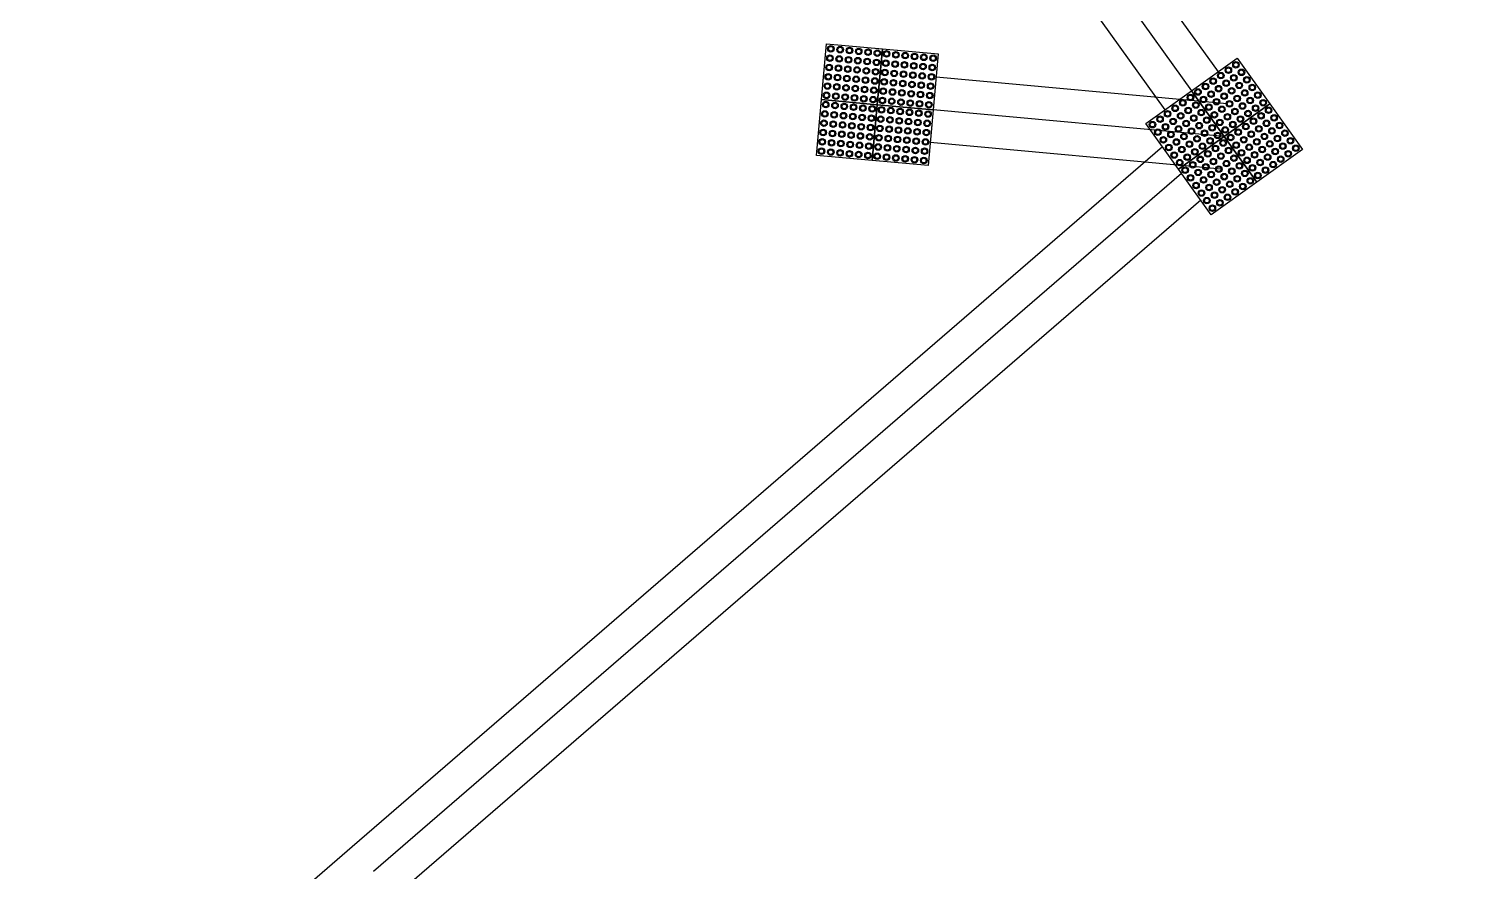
# Model space of a CAD drawing. Header units: millimetres. Extents: x 832728086 to 834530684, y 817551485 to 818349469.
# Drawn here: x 833253544 to 833261236, y 817812348 to 817816855 of the extents above; entities that cross this region are included whole.
import ezdxf

# ---------------------------------------------------------------- set-up
doc = ezdxf.new("R2010")
doc.units = ezdxf.units.MM
doc.header["$LTSCALE"] = 100
doc.layers.add('000-helpline', color=30, linetype='Continuous', lineweight=30, plot=False)
doc.layers.add('000-Tactile-l', color=8, linetype='Continuous')

# ---------------------------------------------------------------- blocks, each defined once
blk = doc.blocks.new('tactile')
at = {"layer": '000-helpline', "ltscale": 0.015}
for points in [[(834404.1024, 817870.403), (834404.075, 817870.1043), (834403.7763, 817870.1316), (834403.8037, 817870.4304)], [(834404.4012, 817870.3757), (834404.3738, 817870.0769), (834404.075, 817870.1043), (834404.1024, 817870.403)], [(834406.0001, 817870.3529), (834406.175, 817870.1091), (834405.9312, 817869.9342), (834405.7563, 817870.178)], [(834405.7563, 817870.178), (834405.9312, 817869.9342), (834405.6875, 817869.7594), (834405.5126, 817870.0031)], [(834404.075, 817870.1043), (834404.0477, 817869.8055), (834403.7489, 817869.8329), (834403.7763, 817870.1316)], [(834404.3738, 817870.0769), (834404.3464, 817869.7782), (834404.0477, 817869.8055), (834404.075, 817870.1043)], [(834406.175, 817870.1091), (834406.3499, 817869.8654), (834406.1061, 817869.6905), (834405.9312, 817869.9342)], [(834405.9312, 817869.9342), (834406.1061, 817869.6905), (834405.8624, 817869.5156), (834405.6875, 817869.7594)]]:
    blk.add_lwpolyline(points, close=True, dxfattribs=at)
at = {"layer": '000-Tactile-l', "ltscale": 5e-05}
for p, q in [((834403.4027, 817873.1583), (834405.6142, 817870.076)), ((834403.6333, 817873.1372), (834405.7563, 817870.178)), ((834403.8638, 817873.1161), (834405.8985, 817870.28)), ((834405.9472, 817870.1085), (834404.3898, 817870.2512)), ((834405.9312, 817869.9342), (834404.3738, 817870.0769)), ((834401.2645, 817866.1361), (834405.6008, 817869.8801)), ((834405.9153, 817869.76), (834404.3578, 817869.9026)), ((834401.3788, 817866.0036), (834405.7032, 817869.7374)), ((834401.4932, 817865.8711), (834405.8057, 817869.5946)), ((834383.9775, 817851.2101), (834401.2645, 817866.1361))]:
    blk.add_line(p, q, dxfattribs=at)
at = {"layer": '000-Tactile-l'}
for points in [[(834403.8037, 817870.4304), (834404.4012, 817870.3757), (834404.3464, 817869.7782), (834403.7489, 817869.8329)], [(834405.5126, 817870.0031), (834406.0001, 817870.3529), (834406.3499, 817869.8654), (834405.8624, 817869.5156)]]:
    blk.add_lwpolyline(points, close=True, dxfattribs=at)
at = {"layer": '000-Tactile-l', "ltscale": 0.015}
for centre, radius in [((834403.8263, 817870.4032), 0.0175), ((834403.8263, 817870.4032), 0.0125), ((834403.8761, 817870.3986), 0.0175), ((834403.8761, 817870.3986), 0.0125), ((834403.9259, 817870.3941), 0.0175), ((834403.9259, 817870.3941), 0.0125), ((834403.9756, 817870.3895), 0.0175), ((834403.9756, 817870.3895), 0.0125), ((834404.0254, 817870.385), 0.0175), ((834404.0254, 817870.385), 0.0125), ((834404.0752, 817870.3804), 0.0175), ((834404.0752, 817870.3804), 0.0125), ((834404.125, 817870.3758), 0.0175), ((834404.125, 817870.3758), 0.0125), ((834404.1748, 817870.3713), 0.0175), ((834404.1748, 817870.3713), 0.0125), ((834404.2246, 817870.3667), 0.0175), ((834404.2246, 817870.3667), 0.0125), ((834404.2744, 817870.3622), 0.0175), ((834403.8171, 817870.3036), 0.0175), ((834403.8217, 817870.3534), 0.0175), ((834403.8171, 817870.3036), 0.0125), ((834403.8217, 817870.3534), 0.0125), ((834403.8669, 817870.2991), 0.0175), ((834403.8715, 817870.3489), 0.0175), ((834403.8669, 817870.2991), 0.0125), ((834403.8715, 817870.3489), 0.0125), ((834403.9167, 817870.2945), 0.0175), ((834403.9213, 817870.3443), 0.0175), ((834403.9167, 817870.2945), 0.0125), ((834403.9213, 817870.3443), 0.0125), ((834403.9665, 817870.2899), 0.0175), ((834403.9711, 817870.3397), 0.0175), ((834403.9665, 817870.2899), 0.0125), ((834403.9711, 817870.3397), 0.0125), ((834404.0163, 817870.2854), 0.0175), ((834404.0209, 817870.3352), 0.0175), ((834404.0209, 817870.3352), 0.0125), ((834404.0707, 817870.3306), 0.0175), ((834404.0707, 817870.3306), 0.0125), ((834404.1205, 817870.3261), 0.0175), ((834404.1205, 817870.3261), 0.0125), ((834404.1703, 817870.3215), 0.0175), ((834404.1703, 817870.3215), 0.0125), ((834404.22, 817870.3169), 0.0175), ((834404.22, 817870.3169), 0.0125), ((834404.2698, 817870.3124), 0.0175), ((834404.2698, 817870.3124), 0.0125), ((834404.2744, 817870.3622), 0.0125), ((834404.3196, 817870.3078), 0.0175), ((834404.3242, 817870.3576), 0.0175), ((834404.3196, 817870.3078), 0.0125), ((834404.3242, 817870.3576), 0.0125), ((834404.3694, 817870.3032), 0.0175), ((834404.374, 817870.353), 0.0175), ((834404.3694, 817870.3032), 0.0125), ((834404.374, 817870.353), 0.0125), ((834405.9537, 817870.2888), 0.0175), ((834405.9944, 817870.318), 0.0175), ((834405.9944, 817870.318), 0.0125), ((834403.8126, 817870.2538), 0.0175), ((834403.8126, 817870.2538), 0.0125), ((834403.8624, 817870.2493), 0.0175), ((834403.8624, 817870.2493), 0.0125), ((834403.9122, 817870.2447), 0.0175), ((834403.9122, 817870.2447), 0.0125), ((834403.962, 817870.2402), 0.0175), ((834403.962, 817870.2402), 0.0125), ((834404.0118, 817870.2356), 0.0175), ((834404.0118, 817870.2356), 0.0125), ((834404.0163, 817870.2854), 0.0125), ((834404.0615, 817870.231), 0.0175), ((834404.0661, 817870.2808), 0.0175), ((834404.0615, 817870.231), 0.0125), ((834404.0661, 817870.2808), 0.0125), ((834404.1113, 817870.2265), 0.0175), ((834404.1159, 817870.2763), 0.0175), ((834404.1113, 817870.2265), 0.0125), ((834404.1159, 817870.2763), 0.0125), ((834404.1611, 817870.2219), 0.0175), ((834404.1657, 817870.2717), 0.0175), ((834404.1611, 817870.2219), 0.0125), ((834404.1657, 817870.2717), 0.0125), ((834404.2109, 817870.2173), 0.0175), ((834404.2155, 817870.2671), 0.0175), ((834404.2109, 817870.2173), 0.0125), ((834404.2155, 817870.2671), 0.0125), ((834404.2607, 817870.2128), 0.0175), ((834404.2653, 817870.2626), 0.0175), ((834404.2607, 817870.2128), 0.0125), ((834404.2653, 817870.2626), 0.0125), ((834404.3105, 817870.2082), 0.0175), ((834404.3151, 817870.258), 0.0175), ((834404.3151, 817870.258), 0.0125), ((834404.3649, 817870.2535), 0.0175), ((834404.3649, 817870.2535), 0.0125), ((834405.8725, 817870.2305), 0.0175), ((834405.8725, 817870.2305), 0.0125), ((834405.9131, 817870.2597), 0.0175), ((834405.9131, 817870.2597), 0.0125), ((834405.9423, 817870.2191), 0.0175), ((834405.9423, 817870.2191), 0.0125), ((834405.9537, 817870.2888), 0.0125), ((834405.9829, 817870.2482), 0.0175), ((834405.9829, 817870.2482), 0.0125), ((834406.0235, 817870.2774), 0.0175), ((834406.0235, 817870.2774), 0.0125), ((834406.0527, 817870.2367), 0.0175), ((834406.0527, 817870.2367), 0.0125), ((834403.8035, 817870.1543), 0.0175), ((834403.808, 817870.204), 0.0175), ((834403.8035, 817870.1543), 0.0125), ((834403.808, 817870.204), 0.0125), ((834403.8533, 817870.1497), 0.0175), ((834403.8578, 817870.1995), 0.0175), ((834403.8533, 817870.1497), 0.0125), ((834403.8578, 817870.1995), 0.0125), ((834403.903, 817870.1451), 0.0175), ((834403.9076, 817870.1949), 0.0175), ((834403.903, 817870.1451), 0.0125), ((834403.9076, 817870.1949), 0.0125), ((834403.9528, 817870.1406), 0.0175), ((834403.9574, 817870.1904), 0.0175), ((834403.9528, 817870.1406), 0.0125), ((834403.9574, 817870.1904), 0.0125), ((834404.0026, 817870.136), 0.0175), ((834404.0072, 817870.1858), 0.0175), ((834404.0026, 817870.136), 0.0125), ((834404.0072, 817870.1858), 0.0125), ((834404.0524, 817870.1314), 0.0175), ((834404.057, 817870.1812), 0.0175), ((834404.057, 817870.1812), 0.0125), ((834404.1068, 817870.1767), 0.0175), ((834404.1068, 817870.1767), 0.0125), ((834404.1566, 817870.1721), 0.0175), ((834404.1566, 817870.1721), 0.0125), ((834404.2064, 817870.1676), 0.0175), ((834404.2064, 817870.1676), 0.0125), ((834404.2562, 817870.163), 0.0175), ((834404.2562, 817870.163), 0.0125), ((834404.3059, 817870.1584), 0.0175), ((834404.3059, 817870.1584), 0.0125), ((834404.3105, 817870.2082), 0.0125), ((834404.3557, 817870.1539), 0.0175), ((834404.3603, 817870.2037), 0.0175), ((834404.3557, 817870.1539), 0.0125), ((834404.3603, 817870.2037), 0.0125), ((834405.7506, 817870.1431), 0.0175), ((834405.7506, 817870.1431), 0.0125), ((834405.7912, 817870.1722), 0.0175), ((834405.7912, 817870.1722), 0.0125), ((834405.8204, 817870.1316), 0.0175), ((834405.8319, 817870.2014), 0.0175), ((834405.8319, 817870.2014), 0.0125), ((834405.861, 817870.1608), 0.0175), ((834405.861, 817870.1608), 0.0125), ((834405.9016, 817870.1899), 0.0175), ((834405.9016, 817870.1899), 0.0125), ((834405.9308, 817870.1493), 0.0175), ((834405.9308, 817870.1493), 0.0125), ((834405.9714, 817870.1784), 0.0175), ((834405.9714, 817870.1784), 0.0125), ((834406.0006, 817870.1378), 0.0175), ((834406.0006, 817870.1378), 0.0125), ((834406.012, 817870.2076), 0.0175), ((834406.012, 817870.2076), 0.0125), ((834406.0412, 817870.167), 0.0175), ((834406.0412, 817870.167), 0.0125), ((834406.0818, 817870.1961), 0.0175), ((834406.0818, 817870.1961), 0.0125), ((834406.111, 817870.1555), 0.0175), ((834406.111, 817870.1555), 0.0125), ((834403.7943, 817870.0547), 0.0175), ((834403.7989, 817870.1045), 0.0175), ((834403.7989, 817870.1045), 0.0125), ((834403.8487, 817870.0999), 0.0175), ((834403.8487, 817870.0999), 0.0125), ((834403.8985, 817870.0953), 0.0175), ((834403.8985, 817870.0953), 0.0125), ((834403.9483, 817870.0908), 0.0175), ((834403.9483, 817870.0908), 0.0125), ((834403.9981, 817870.0862), 0.0175), ((834403.9981, 817870.0862), 0.0125), ((834404.0479, 817870.0817), 0.0175), ((834404.0479, 817870.0817), 0.0125), ((834404.0524, 817870.1314), 0.0125), ((834404.0977, 817870.0771), 0.0175), ((834404.1022, 817870.1269), 0.0175), ((834404.0977, 817870.0771), 0.0125), ((834404.1022, 817870.1269), 0.0125), ((834404.1474, 817870.0725), 0.0175), ((834404.152, 817870.1223), 0.0175), ((834404.1474, 817870.0725), 0.0125), ((834404.152, 817870.1223), 0.0125), ((834404.1972, 817870.068), 0.0175), ((834404.2018, 817870.1178), 0.0175), ((834404.1972, 817870.068), 0.0125), ((834404.2018, 817870.1178), 0.0125), ((834404.247, 817870.0634), 0.0175), ((834404.2516, 817870.1132), 0.0175), ((834404.247, 817870.0634), 0.0125), ((834404.2516, 817870.1132), 0.0125), ((834404.2968, 817870.0588), 0.0175), ((834404.3014, 817870.1086), 0.0175), ((834404.2968, 817870.0588), 0.0125), ((834404.3014, 817870.1086), 0.0125), ((834404.3466, 817870.0543), 0.0175), ((834404.3512, 817870.1041), 0.0175), ((834404.3512, 817870.1041), 0.0125), ((834405.6287, 817870.0557), 0.0175), ((834405.6694, 817870.0848), 0.0175), ((834405.6694, 817870.0848), 0.0125), ((834405.71, 817870.114), 0.0175), ((834405.71, 817870.114), 0.0125), ((834405.7391, 817870.0733), 0.0175), ((834405.7391, 817870.0733), 0.0125), ((834405.7798, 817870.1025), 0.0175), ((834405.7798, 817870.1025), 0.0125), ((834405.8089, 817870.0618), 0.0175), ((834405.8089, 817870.0618), 0.0125), ((834405.8204, 817870.1316), 0.0125), ((834405.8495, 817870.091), 0.0175), ((834405.8495, 817870.091), 0.0125), ((834405.8902, 817870.1201), 0.0175), ((834405.8902, 817870.1201), 0.0125), ((834405.9193, 817870.0795), 0.0175), ((834405.9193, 817870.0795), 0.0125), ((834405.9599, 817870.1087), 0.0175), ((834405.9599, 817870.1087), 0.0125), ((834405.9891, 817870.068), 0.0175), ((834405.9891, 817870.068), 0.0125), ((834406.0297, 817870.0972), 0.0175), ((834406.0297, 817870.0972), 0.0125), ((834406.0588, 817870.0566), 0.0175), ((834406.0703, 817870.1263), 0.0175), ((834406.0703, 817870.1263), 0.0125), ((834406.0995, 817870.0857), 0.0175), ((834406.0995, 817870.0857), 0.0125), ((834406.1401, 817870.1149), 0.0175), ((834406.1401, 817870.1149), 0.0125), ((834406.1692, 817870.0742), 0.0175), ((834406.1692, 817870.0742), 0.0125), ((834403.7898, 817870.0049), 0.0175), ((834403.7898, 817870.0049), 0.0125), ((834403.7943, 817870.0547), 0.0125), ((834403.8396, 817870.0003), 0.0175), ((834403.8441, 817870.0501), 0.0175), ((834403.8396, 817870.0003), 0.0125), ((834403.8441, 817870.0501), 0.0125), ((834403.8894, 817869.9958), 0.0175), ((834403.8939, 817870.0455), 0.0175), ((834403.8894, 817869.9958), 0.0125), ((834403.8939, 817870.0455), 0.0125), ((834403.9392, 817869.9912), 0.0175), ((834403.9437, 817870.041), 0.0175), ((834403.9392, 817869.9912), 0.0125), ((834403.9437, 817870.041), 0.0125), ((834403.9889, 817869.9866), 0.0175), ((834403.9935, 817870.0364), 0.0175), ((834403.9889, 817869.9866), 0.0125), ((834403.9935, 817870.0364), 0.0125), ((834404.0387, 817869.9821), 0.0175), ((834404.0433, 817870.0319), 0.0175), ((834404.0387, 817869.9821), 0.0125), ((834404.0433, 817870.0319), 0.0125), ((834404.0885, 817869.9775), 0.0175), ((834404.0931, 817870.0273), 0.0175), ((834404.0931, 817870.0273), 0.0125), ((834404.1429, 817870.0227), 0.0175), ((834404.1429, 817870.0227), 0.0125), ((834404.1927, 817870.0182), 0.0175), ((834404.1927, 817870.0182), 0.0125), ((834404.2425, 817870.0136), 0.0175), ((834404.2425, 817870.0136), 0.0125), ((834404.2923, 817870.0091), 0.0175), ((834404.2923, 817870.0091), 0.0125), ((834404.3421, 817870.0045), 0.0175), ((834404.3421, 817870.0045), 0.0125), ((834404.3466, 817870.0543), 0.0125), ((834405.5475, 817869.9974), 0.0175), ((834405.5475, 817869.9974), 0.0125), ((834405.5881, 817870.0265), 0.0175), ((834405.5881, 817870.0265), 0.0125), ((834405.6173, 817869.9859), 0.0175), ((834405.6173, 817869.9859), 0.0125), ((834405.6287, 817870.0557), 0.0125), ((834405.6579, 817870.015), 0.0175), ((834405.6579, 817870.015), 0.0125), ((834405.6985, 817870.0442), 0.0175), ((834405.6985, 817870.0442), 0.0125), ((834405.7277, 817870.0036), 0.0175), ((834405.7277, 817870.0036), 0.0125), ((834405.7683, 817870.0327), 0.0175), ((834405.7683, 817870.0327), 0.0125), ((834405.7974, 817869.9921), 0.0175), ((834405.7974, 817869.9921), 0.0125), ((834405.838, 817870.0212), 0.0175), ((834405.838, 817870.0212), 0.0125), ((834405.8672, 817869.9806), 0.0175), ((834405.8787, 817870.0504), 0.0175), ((834405.8787, 817870.0504), 0.0125), ((834405.9078, 817870.0097), 0.0175), ((834405.9078, 817870.0097), 0.0125), ((834405.9484, 817870.0389), 0.0175), ((834405.9484, 817870.0389), 0.0125), ((834405.9776, 817869.9983), 0.0175), ((834405.9776, 817869.9983), 0.0125), ((834406.0182, 817870.0274), 0.0175), ((834406.0182, 817870.0274), 0.0125), ((834406.0474, 817869.9868), 0.0175), ((834406.0474, 817869.9868), 0.0125), ((834406.0588, 817870.0566), 0.0125), ((834406.088, 817870.0159), 0.0175), ((834406.088, 817870.0159), 0.0125), ((834406.1286, 817870.0451), 0.0175), ((834406.1286, 817870.0451), 0.0125), ((834406.1578, 817870.0045), 0.0175), ((834406.1578, 817870.0045), 0.0125), ((834406.1984, 817870.0336), 0.0175), ((834406.1984, 817870.0336), 0.0125), ((834406.2275, 817869.993), 0.0175), ((834406.2275, 817869.993), 0.0125), ((834403.7807, 817869.9053), 0.0175), ((834403.7852, 817869.9551), 0.0175), ((834403.7807, 817869.9053), 0.0125), ((834403.7852, 817869.9551), 0.0125), ((834403.8305, 817869.9007), 0.0175), ((834403.835, 817869.9505), 0.0175), ((834403.835, 817869.9505), 0.0125), ((834403.8848, 817869.946), 0.0175), ((834403.8848, 817869.946), 0.0125), ((834403.9346, 817869.9414), 0.0175), ((834403.9346, 817869.9414), 0.0125), ((834403.9844, 817869.9368), 0.0175), ((834403.9844, 817869.9368), 0.0125), ((834404.0342, 817869.9323), 0.0175), ((834404.0342, 817869.9323), 0.0125), ((834404.084, 817869.9277), 0.0175), ((834404.084, 817869.9277), 0.0125), ((834404.0885, 817869.9775), 0.0125), ((834404.1338, 817869.9232), 0.0175), ((834404.1383, 817869.9729), 0.0175), ((834404.1338, 817869.9232), 0.0125), ((834404.1383, 817869.9729), 0.0125), ((834404.1836, 817869.9186), 0.0175), ((834404.1881, 817869.9684), 0.0175), ((834404.1836, 817869.9186), 0.0125), ((834404.1881, 817869.9684), 0.0125), ((834404.2333, 817869.914), 0.0175), ((834404.2379, 817869.9638), 0.0175), ((834404.2333, 817869.914), 0.0125), ((834404.2379, 817869.9638), 0.0125), ((834404.2831, 817869.9095), 0.0175), ((834404.2877, 817869.9593), 0.0175), ((834404.2831, 817869.9095), 0.0125), ((834404.2877, 817869.9593), 0.0125), ((834404.3329, 817869.9049), 0.0175), ((834404.3375, 817869.9547), 0.0175), ((834404.3375, 817869.9547), 0.0125), ((834405.5766, 817869.9567), 0.0175), ((834405.5766, 817869.9567), 0.0125), ((834405.6058, 817869.9161), 0.0175), ((834405.6058, 817869.9161), 0.0125), ((834405.6464, 817869.9453), 0.0175), ((834405.6464, 817869.9453), 0.0125), ((834405.6755, 817869.9046), 0.0175), ((834405.687, 817869.9744), 0.0175), ((834405.687, 817869.9744), 0.0125), ((834405.7162, 817869.9338), 0.0175), ((834405.7162, 817869.9338), 0.0125), ((834405.7568, 817869.9629), 0.0175), ((834405.7568, 817869.9629), 0.0125), ((834405.7859, 817869.9223), 0.0175), ((834405.7859, 817869.9223), 0.0125), ((834405.8266, 817869.9515), 0.0175), ((834405.8266, 817869.9515), 0.0125), ((834405.8557, 817869.9108), 0.0175), ((834405.8557, 817869.9108), 0.0125), ((834405.8672, 817869.9806), 0.0125), ((834405.8963, 817869.94), 0.0175), ((834405.8963, 817869.94), 0.0125), ((834405.937, 817869.9691), 0.0175), ((834405.937, 817869.9691), 0.0125), ((834405.9661, 817869.9285), 0.0175), ((834405.9661, 817869.9285), 0.0125), ((834406.0067, 817869.9576), 0.0175), ((834406.0067, 817869.9576), 0.0125), ((834406.0359, 817869.917), 0.0175), ((834406.0359, 817869.917), 0.0125), ((834406.0765, 817869.9462), 0.0175), ((834406.0765, 817869.9462), 0.0125), ((834406.1057, 817869.9055), 0.0175), ((834406.1057, 817869.9055), 0.0125), ((834406.1171, 817869.9753), 0.0175), ((834406.1171, 817869.9753), 0.0125), ((834406.1463, 817869.9347), 0.0175), ((834406.1463, 817869.9347), 0.0125), ((834406.1869, 817869.9638), 0.0175), ((834406.1869, 817869.9638), 0.0125), ((834406.2161, 817869.9232), 0.0175), ((834406.2161, 817869.9232), 0.0125), ((834406.2567, 817869.9524), 0.0175), ((834406.2567, 817869.9524), 0.0125), ((834406.2858, 817869.9117), 0.0175), ((834406.2858, 817869.9117), 0.0125), ((834403.7761, 817869.8555), 0.0175), ((834403.7761, 817869.8555), 0.0125), ((834403.8259, 817869.8509), 0.0175), ((834403.8259, 817869.8509), 0.0125), ((834403.8305, 817869.9007), 0.0125), ((834403.8757, 817869.8464), 0.0175), ((834403.8802, 817869.8962), 0.0175), ((834403.8757, 817869.8464), 0.0125), ((834403.8802, 817869.8962), 0.0125), ((834403.9255, 817869.8418), 0.0175), ((834403.93, 817869.8916), 0.0175), ((834403.9255, 817869.8418), 0.0125), ((834403.93, 817869.8916), 0.0125), ((834403.9753, 817869.8373), 0.0175), ((834403.9798, 817869.887), 0.0175), ((834403.9753, 817869.8373), 0.0125), ((834403.9798, 817869.887), 0.0125), ((834404.0251, 817869.8327), 0.0175), ((834404.0296, 817869.8825), 0.0175), ((834404.0251, 817869.8327), 0.0125), ((834404.0296, 817869.8825), 0.0125), ((834404.0748, 817869.8281), 0.0175), ((834404.0794, 817869.8779), 0.0175), ((834404.0748, 817869.8281), 0.0125), ((834404.0794, 817869.8779), 0.0125), ((834404.1246, 817869.8236), 0.0175), ((834404.1292, 817869.8734), 0.0175), ((834404.1292, 817869.8734), 0.0125), ((834404.179, 817869.8688), 0.0175), ((834404.179, 817869.8688), 0.0125), ((834404.2288, 817869.8642), 0.0175), ((834404.2288, 817869.8642), 0.0125), ((834404.2786, 817869.8597), 0.0175), ((834404.2786, 817869.8597), 0.0125), ((834404.3284, 817869.8551), 0.0175), ((834404.3284, 817869.8551), 0.0125), ((834404.3329, 817869.9049), 0.0125), ((834405.6349, 817869.8755), 0.0175), ((834405.6349, 817869.8755), 0.0125), ((834405.6641, 817869.8349), 0.0175), ((834405.6641, 817869.8349), 0.0125), ((834405.6755, 817869.9046), 0.0125), ((834405.7047, 817869.864), 0.0175), ((834405.7047, 817869.864), 0.0125), ((834405.7338, 817869.8234), 0.0175), ((834405.7453, 817869.8932), 0.0175), ((834405.7453, 817869.8932), 0.0125), ((834405.7745, 817869.8525), 0.0175), ((834405.7745, 817869.8525), 0.0125), ((834405.8151, 817869.8817), 0.0175), ((834405.8151, 817869.8817), 0.0125), ((834405.8442, 817869.8411), 0.0175), ((834405.8442, 817869.8411), 0.0125), ((834405.8849, 817869.8702), 0.0175), ((834405.8849, 817869.8702), 0.0125), ((834405.914, 817869.8296), 0.0175), ((834405.914, 817869.8296), 0.0125), ((834405.9255, 817869.8993), 0.0175), ((834405.9255, 817869.8993), 0.0125), ((834405.9546, 817869.8587), 0.0175), ((834405.9546, 817869.8587), 0.0125), ((834405.9953, 817869.8879), 0.0175), ((834405.9953, 817869.8879), 0.0125), ((834406.0244, 817869.8472), 0.0175), ((834406.0244, 817869.8472), 0.0125), ((834406.065, 817869.8764), 0.0175), ((834406.065, 817869.8764), 0.0125), ((834406.0942, 817869.8358), 0.0175), ((834406.0942, 817869.8358), 0.0125), ((834406.1348, 817869.8649), 0.0175), ((834406.1348, 817869.8649), 0.0125), ((834406.164, 817869.8243), 0.0175), ((834406.1754, 817869.8941), 0.0175), ((834406.1754, 817869.8941), 0.0125), ((834406.2046, 817869.8534), 0.0175), ((834406.2046, 817869.8534), 0.0125), ((834406.2452, 817869.8826), 0.0175), ((834406.2452, 817869.8826), 0.0125), ((834406.2744, 817869.842), 0.0175), ((834406.2744, 817869.842), 0.0125), ((834406.315, 817869.8711), 0.0175), ((834406.315, 817869.8711), 0.0125), ((834404.1246, 817869.8236), 0.0125), ((834404.1744, 817869.819), 0.0175), ((834404.1744, 817869.819), 0.0125), ((834404.2242, 817869.8145), 0.0175), ((834404.2242, 817869.8145), 0.0125), ((834404.274, 817869.8099), 0.0175), ((834404.274, 817869.8099), 0.0125), ((834404.3238, 817869.8053), 0.0175), ((834404.3238, 817869.8053), 0.0125), ((834405.6932, 817869.7942), 0.0175), ((834405.6932, 817869.7942), 0.0125), ((834405.7224, 817869.7536), 0.0175), ((834405.7224, 817869.7536), 0.0125), ((834405.7338, 817869.8234), 0.0125), ((834405.763, 817869.7828), 0.0175), ((834405.763, 817869.7828), 0.0125), ((834405.8036, 817869.8119), 0.0175), ((834405.8036, 817869.8119), 0.0125), ((834405.8328, 817869.7713), 0.0175), ((834405.8328, 817869.7713), 0.0125), ((834405.8734, 817869.8004), 0.0175), ((834405.8734, 817869.8004), 0.0125), ((834405.9025, 817869.7598), 0.0175), ((834405.9025, 817869.7598), 0.0125), ((834405.9432, 817869.7889), 0.0175), ((834405.9432, 817869.7889), 0.0125), ((834405.9723, 817869.7483), 0.0175), ((834405.9838, 817869.8181), 0.0175), ((834405.9838, 817869.8181), 0.0125), ((834406.0129, 817869.7775), 0.0175), ((834406.0129, 817869.7775), 0.0125), ((834406.0536, 817869.8066), 0.0175), ((834406.0536, 817869.8066), 0.0125), ((834406.0827, 817869.766), 0.0175), ((834406.0827, 817869.766), 0.0125), ((834406.1233, 817869.7951), 0.0175), ((834406.1233, 817869.7951), 0.0125), ((834406.1525, 817869.7545), 0.0175), ((834406.1525, 817869.7545), 0.0125), ((834406.164, 817869.8243), 0.0125), ((834406.1931, 817869.7837), 0.0175), ((834406.1931, 817869.7837), 0.0125), ((834406.2337, 817869.8128), 0.0175), ((834406.2337, 817869.8128), 0.0125), ((834405.7515, 817869.713), 0.0175), ((834405.7515, 817869.713), 0.0125), ((834405.7807, 817869.6724), 0.0175), ((834405.7921, 817869.7421), 0.0175), ((834405.7921, 817869.7421), 0.0125), ((834405.8213, 817869.7015), 0.0175), ((834405.8213, 817869.7015), 0.0125), ((834405.8619, 817869.7307), 0.0175), ((834405.8619, 817869.7307), 0.0125), ((834405.8911, 817869.69), 0.0175), ((834405.8911, 817869.69), 0.0125), ((834405.9317, 817869.7192), 0.0175), ((834405.9317, 817869.7192), 0.0125), ((834405.9608, 817869.6785), 0.0175), ((834405.9608, 817869.6785), 0.0125), ((834405.9723, 817869.7483), 0.0125), ((834406.0015, 817869.7077), 0.0175), ((834406.0015, 817869.7077), 0.0125), ((834406.0421, 817869.7368), 0.0175), ((834406.0421, 817869.7368), 0.0125), ((834406.0712, 817869.6962), 0.0175), ((834406.0712, 817869.6962), 0.0125), ((834406.1119, 817869.7254), 0.0175), ((834406.1119, 817869.7254), 0.0125), ((834405.7807, 817869.6724), 0.0125), ((834405.8098, 817869.6317), 0.0175), ((834405.8098, 817869.6317), 0.0125), ((834405.8504, 817869.6609), 0.0175), ((834405.8504, 817869.6609), 0.0125), ((834405.8796, 817869.6203), 0.0175), ((834405.8796, 817869.6203), 0.0125), ((834405.9202, 817869.6494), 0.0175), ((834405.9202, 817869.6494), 0.0125), ((834405.9493, 817869.6088), 0.0175), ((834405.9493, 817869.6088), 0.0125), ((834405.99, 817869.6379), 0.0175), ((834405.99, 817869.6379), 0.0125), ((834406.0306, 817869.6671), 0.0175), ((834406.0306, 817869.6671), 0.0125), ((834405.8389, 817869.5911), 0.0175), ((834405.8389, 817869.5911), 0.0125), ((834405.8681, 817869.5505), 0.0175), ((834405.8681, 817869.5505), 0.0125), ((834405.9087, 817869.5796), 0.0175), ((834405.9087, 817869.5796), 0.0125)]:
    blk.add_circle(centre, radius, dxfattribs=at)

msp = doc.modelspace()

# ---------------------------------------------------------------- linework, layer by layer
at = {"ltscale": 5}
msp.add_circle((833186042.1669, 817950476.993), 398992.1588, dxfattribs=at)

# ---------------------------------------------------------------- block references
at = {"layer": '000-Tactile-l', "xscale": 1000, "yscale": 1000, "zscale": 1000}
msp.add_blockref('tactile', (-1145990.4835, -53655.9264), dxfattribs=at)

doc.saveas('drawing.dxf')
